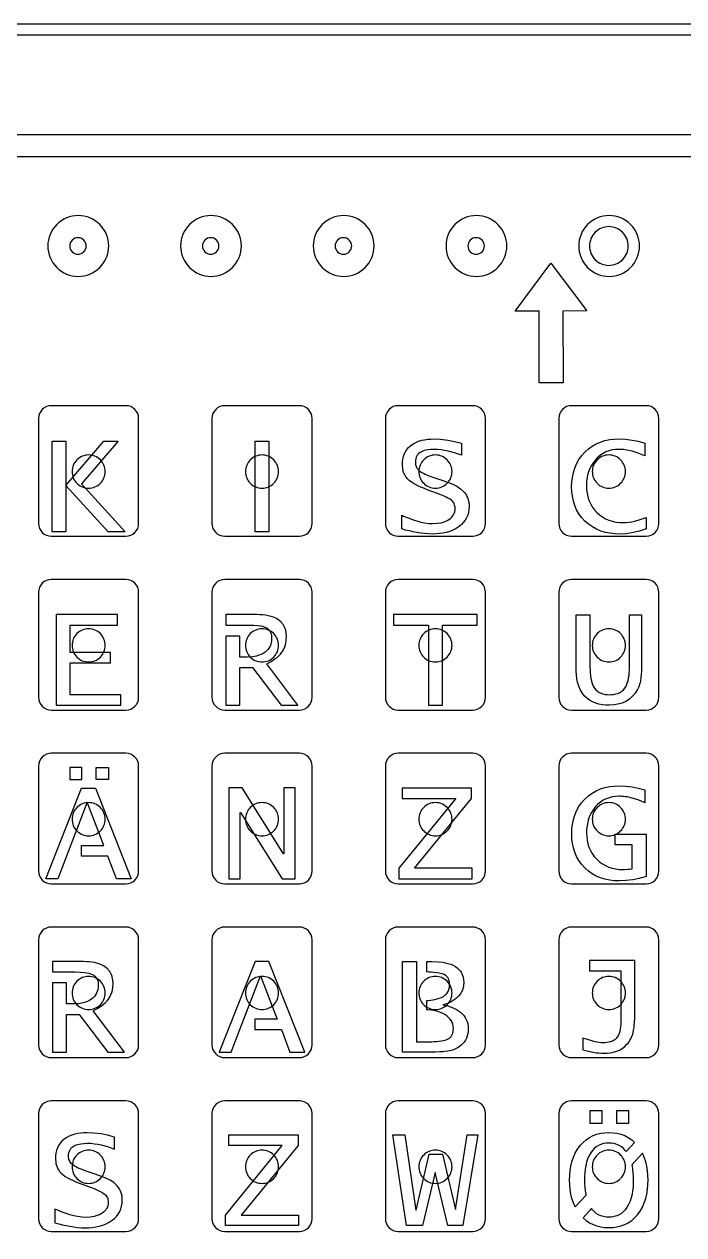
# Model space of a CAD drawing. Extents: x -337 to 6273, y 368 to 2065.
# Drawn here: x -204.3 to -85.1, y 699.2 to 918.1 of the extents above; entities that cross this region are included whole.
import ezdxf

# ---------------------------------------------------------------- set-up
doc = ezdxf.new("R2010")
doc.units = 0
doc.header["$LTSCALE"] = 100
doc.layers.add('EBENE_1', color=1, linetype='CONTINUOUS')

msp = doc.modelspace()

# ---------------------------------------------------------------- linework, layer by layer
at = {"layer": 'EBENE_1', "color": 7}
for points in [[(-323.616843, 468.053654), (126.383157, 468.053654), (126.383157, 918.053654), (-323.616843, 918.053654), (-323.616843, 468.053654)], [(-199.303543, 826.271836), (-199.303543, 842.671836), (-196.785383, 842.671836), (-196.785383, 834.631618), (-189.918562, 842.671836), (-187.377433, 842.671836), (-193.998789, 834.938399), (-186.111961, 826.271836), (-189.13643, 826.271836), (-196.785383, 834.631618), (-196.785383, 826.271836), (-199.303543, 826.271836)], [(-160.085035, 826.290018), (-162.603196, 826.290018), (-162.603196, 842.653654), (-160.085035, 842.653654), (-160.085035, 826.290018)], [(-198.542982, 794.908199), (-186.872522, 794.908199), (-186.872522, 796.800015), (-196.024821, 796.800015), (-196.024821, 802.552159), (-188.764338, 802.552159), (-188.764338, 804.443975), (-196.024821, 804.443975), (-196.024821, 809.416383), (-187.460519, 809.416383), (-187.460519, 811.308199), (-198.542982, 811.308199), (-198.542982, 794.908199)], [(-131.245951, 794.908199), (-128.72779, 794.908199), (-128.72779, 809.416383), (-122.413215, 809.416383), (-122.413215, 811.308199), (-137.547744, 811.308199), (-137.547744, 809.416383), (-131.245951, 809.416383), (-131.245951, 794.908199)], [(-92.685744, 811.28663), (-92.685744, 802.203034), (-92.687412, 801.912179), (-92.69224, 801.636783), (-92.701091, 801.34545), (-92.713262, 801.071324), (-92.755145, 800.466987), (-92.811245, 799.945408), (-92.907172, 799.334712), (-93.018011, 798.835155), (-93.209617, 798.228608), (-93.414349, 797.780275), (-93.843096, 797.097712), (-94.313799, 796.532471), (-94.891931, 796.016585), (-95.536114, 795.602205), (-96.212776, 795.300677), (-96.982192, 795.081393), (-97.699245, 794.970008), (-98.514583, 794.929768), (-99.176185, 794.950402), (-99.766216, 795.007914), (-100.416955, 795.123283), (-100.987923, 795.279771), (-101.594741, 795.518889), (-102.121839, 795.806246), (-102.629631, 796.18048), (-103.071558, 796.617064), (-103.46664, 797.141804), (-103.814601, 797.771509), (-104.056676, 798.370223), (-104.261287, 799.072618), (-104.389376, 799.706122), (-104.484255, 800.430212), (-104.531143, 801.080166), (-104.547942, 801.806775), (-104.547942, 811.28663), (-102.029781, 811.28663), (-102.029781, 801.768428), (-102.021152, 801.249804), (-101.99713, 800.78752), (-101.947714, 800.266107), (-101.881374, 799.814611), (-101.770353, 799.295428), (-101.641011, 798.865259), (-101.433376, 798.373201), (-101.205307, 797.991187), (-100.961699, 797.694329), (-100.684748, 797.443886), (-100.378466, 797.240136), (-100.026885, 797.072353), (-99.686349, 796.960058), (-99.296042, 796.877429), (-98.941195, 796.836379), (-98.540148, 796.821584), (-98.122435, 796.835985), (-97.753083, 796.875918), (-97.344516, 796.956838), (-96.989441, 797.06651), (-96.616832, 797.233578), (-96.295413, 797.435303), (-95.998376, 797.690363), (-95.740771, 797.991187), (-95.503065, 798.376188), (-95.286511, 798.876196), (-95.152513, 799.312752), (-95.037363, 799.84218), (-94.96894, 800.301337), (-94.917931, 800.833092), (-94.893226, 801.30358), (-94.884341, 801.832341), (-94.884341, 811.28663), (-92.685744, 811.28663)], [(-196.120794, 781.464198), (-193.909414, 781.464198), (-193.909414, 783.675577), (-196.120794, 783.675577), (-196.120794, 781.464198)], [(-191.319001, 781.464198), (-191.319001, 783.675577), (-189.107621, 783.675577), (-189.107621, 781.464198), (-191.319001, 781.464198)], [(-184.980706, 763.544563), (-187.646465, 763.544563), (-189.19475, 767.647759), (-193.988387, 767.647759), (-193.988387, 769.533273), (-189.948321, 769.533273), (-192.957012, 777.375272), (-196.689514, 767.647759), (-198.263763, 763.544563), (-200.434798, 763.544563), (-193.966832, 779.944563), (-191.448672, 779.944563), (-184.980706, 763.544563)], [(-167.339127, 763.518998), (-165.281138, 763.518998), (-165.281138, 775.545172), (-165.242791, 775.545172), (-157.675127, 763.518998), (-155.349104, 763.518998), (-155.349104, 779.970128), (-157.407093, 779.970128), (-157.407093, 768.054204), (-157.432658, 768.054204), (-164.949391, 779.970128), (-167.339127, 779.970128), (-167.339127, 763.518998)], [(-129.718437, 779.944563), (-135.975491, 779.944563), (-135.975491, 778.052747), (-126.31189, 778.052747), (-136.601836, 765.436379), (-136.601836, 763.544563), (-123.359123, 763.544563), (-123.359123, 765.436379), (-133.738546, 765.436379), (-123.461383, 778.052747), (-123.461383, 779.944563), (-129.718437, 779.944563)], [(-153.61707, 732.180927), (-160.085035, 748.580927), (-162.603196, 748.580927), (-169.071162, 732.180927), (-166.900127, 732.180927), (-165.325877, 736.284122), (-161.593375, 746.011636), (-158.584685, 738.169637), (-162.624751, 738.169637), (-162.624751, 736.284122), (-157.831114, 736.284122), (-156.282829, 732.180927), (-153.61707, 732.180927)], [(-102.03252, 719.365976), (-99.82114, 719.365976), (-99.82114, 721.577356), (-102.03252, 721.577356), (-102.03252, 719.365976)], [(-97.230727, 719.365976), (-95.019348, 719.365976), (-95.019348, 721.577356), (-97.230727, 721.577356), (-97.230727, 719.365976)], [(-161.082074, 717.21729), (-154.82502, 717.21729), (-154.82502, 715.325474), (-165.102183, 702.709106), (-154.72276, 702.709106), (-154.72276, 700.81729), (-167.965472, 700.81729), (-167.965472, 702.709106), (-157.675526, 715.325474), (-167.339127, 715.325474), (-167.339127, 717.21729), (-161.082074, 717.21729)], [(-135.21493, 700.81729), (-137.656395, 717.21729), (-135.508928, 717.21729), (-133.514852, 703.591102), (-133.470113, 703.591102), (-131.111734, 713.753222), (-128.683051, 713.753222), (-126.356629, 703.744492), (-126.324673, 703.744492), (-124.221945, 717.21729), (-122.304564, 717.21729), (-125.00168, 700.81729), (-127.737143, 700.81729), (-129.999653, 710.442544), (-130.025218, 710.442544), (-132.300511, 700.81729), (-135.21493, 700.81729)], [(-95.652069, 714.419986), (-95.968358, 714.758996), (-96.347085, 715.073822), (-96.751932, 715.325832), (-97.185256, 715.518626), (-97.660315, 715.657345), (-98.116665, 715.731541), (-98.623234, 715.757927), (-99.129512, 715.731563), (-99.585264, 715.65746), (-100.059983, 715.518755), (-100.492584, 715.326028), (-100.896666, 715.073974), (-101.27432, 714.759121), (-101.589424, 714.420074), (-101.889173, 714.01311), (-102.192553, 713.484805), (-102.462049, 712.863159), (-102.649189, 712.286251), (-102.807206, 711.622808), (-102.907986, 711.022646), (-102.982361, 710.347655), (-103.019872, 709.735738), (-103.033211, 709.059875), (-103.019904, 708.382191), (-102.982493, 707.76886), (-102.90825, 707.091952), (-102.807674, 706.490467), (-102.766501, 706.293899), (-104.70286, 704.189225), (-105.030403, 704.928761), (-105.302116, 705.748548), (-105.487111, 706.528067), (-105.622441, 707.38915), (-105.692703, 708.186374), (-105.717544, 709.059875), (-105.692639, 709.931722), (-105.62218, 710.727727), (-105.486621, 711.586848), (-105.301275, 712.36508), (-105.029444, 713.182756), (-104.701652, 713.921096), (-104.279938, 714.653094), (-103.792074, 715.316929), (-103.280121, 715.873156), (-102.741776, 716.341249), (-102.133029, 716.755466), (-101.481449, 717.0906), (-100.810293, 717.33957), (-100.079082, 717.519419), (-99.381787, 717.615722), (-98.616843, 717.649743), (-97.851602, 717.615695), (-97.154062, 717.519317), (-96.422869, 717.339409), (-95.751728, 717.090376), (-95.100271, 716.755236), (-94.491628, 716.341031), (-93.953431, 715.873026), (-95.486049, 714.20719), (-95.652069, 714.419986)], [(-96.346742, 703.033392), (-96.751464, 702.781384), (-97.18486, 702.588487), (-97.660002, 702.449693), (-98.116492, 702.375445), (-98.623234, 702.349041), (-99.129339, 702.375387), (-99.58495, 702.449438), (-100.059586, 702.588066), (-100.492115, 702.780691), (-100.896323, 703.032746), (-101.274085, 703.347623), (-101.589313, 703.686759), (-101.751829, 703.895803), (-103.280254, 702.233942), (-102.742058, 701.765937), (-102.133415, 701.351732), (-101.481958, 701.016592), (-100.810817, 700.767559), (-100.079624, 700.587651), (-99.382084, 700.491273), (-98.616843, 700.457225), (-97.851899, 700.491246), (-97.154604, 700.587549), (-96.423393, 700.767398), (-95.752237, 701.016368), (-95.100657, 701.351502), (-94.49191, 701.765719), (-93.953565, 702.233812), (-93.441612, 702.790039), (-92.95327, 703.454847), (-92.531016, 704.188848), (-92.203411, 704.928431), (-91.931645, 705.748278), (-91.746627, 706.527801), (-91.611276, 707.38889), (-91.540991, 708.186232), (-91.516141, 709.059875), (-91.541038, 709.93158), (-91.611475, 710.727467), (-91.747012, 711.586582), (-91.932335, 712.36481), (-92.204115, 713.182427), (-92.531845, 713.920721), (-94.468369, 711.815131), (-94.427951, 711.623852), (-94.326516, 711.02348), (-94.251661, 710.348275), (-94.213902, 709.736074), (-94.200475, 709.059875), (-94.213865, 708.381963), (-94.251512, 707.768434), (-94.326216, 707.091361), (-94.427424, 706.489702), (-94.586293, 705.824219), (-94.774403, 705.246049), (-95.045624, 704.622834), (-95.350904, 704.093858), (-95.651957, 703.687116), (-95.968124, 703.348195), (-96.346742, 703.033392)]]:
    msp.add_lwpolyline(points, close=True, dxfattribs=at)
at = {"layer": 'EBENE_1', "color": 5}
msp.add_lwpolyline([(106.383157, 488.053654), (124.383157, 488.053654), (124.383157, 898.053654), (106.383157, 898.053654), (106.383157, 916.053654), (-303.616843, 916.053654), (-303.616843, 898.053654), (-321.616843, 898.053654), (-321.616843, 488.053654), (-303.616843, 488.053654), (-303.616843, 470.053654), (106.383157, 470.053654), (106.383157, 488.053654)], close=True, dxfattribs=at)
msp.add_lwpolyline([(124.383157, 898.053654), (-321.616843, 898.053654)], dxfattribs=at)
at = {"layer": 'EBENE_1', "color": 2}
msp.add_lwpolyline([(102.383157, 894.053654), (-299.616843, 894.053654), (-299.616843, 492.053654), (102.383157, 492.053654), (102.383157, 894.053654)], close=True, dxfattribs=at)
at = {"layer": 'EBENE_1', "color": 1}
for points in [[(-274.616521, 894.053807), (-299.616521, 869.053807), (-299.616521, 517.053502), (-274.616521, 492.053502), (77.382836, 492.053502), (102.382836, 517.053502), (102.382836, 869.053807), (77.382836, 894.053807), (-274.616521, 894.053807)], [(-111.207392, 853.207997), (-111.238753, 866.180433), (-115.562898, 866.169979), (-109.097587, 874.833949), (-102.590463, 866.20134), (-106.914608, 866.190886), (-106.883247, 853.218451), (-111.207392, 853.207997)]]:
    msp.add_lwpolyline(points, close=True, dxfattribs=at)
for points in [[(-189.066843, 877.953807, 0.199589), (-190.677755, 881.842894, 0.199589), (-194.566843, 883.453807, 0.199589), (-198.45593, 881.842894, 0.199589), (-200.066843, 877.953807, 0.199589), (-198.45593, 874.064719, 0.199589), (-194.566843, 872.453807, 0.199589), (-190.677755, 874.064719, 0.199589), (-189.066843, 877.953807)], [(-165.066843, 877.953807, 0.199589), (-166.677755, 881.842894, 0.199589), (-170.566843, 883.453807, 0.199589), (-174.45593, 881.842894, 0.199589), (-176.066843, 877.953807, 0.199589), (-174.45593, 874.064719, 0.199589), (-170.566843, 872.453807, 0.199589), (-166.677755, 874.064719, 0.199589), (-165.066843, 877.953807)], [(-141.066843, 877.953807, 0.199589), (-142.677755, 881.842894, 0.199589), (-146.566843, 883.453807, 0.199589), (-150.45593, 881.842894, 0.199589), (-152.066843, 877.953807, 0.199589), (-150.45593, 874.064719, 0.199589), (-146.566843, 872.453807, 0.199589), (-142.677755, 874.064719, 0.199589), (-141.066843, 877.953807)], [(-117.066843, 877.953807, 0.199589), (-118.677755, 881.842894, 0.199589), (-122.566843, 883.453807, 0.199589), (-126.45593, 881.842894, 0.199589), (-128.066843, 877.953807, 0.199589), (-126.45593, 874.064719, 0.199589), (-122.566843, 872.453807, 0.199589), (-118.677755, 874.064719, 0.199589), (-117.066843, 877.953807)], [(-93.066843, 877.953807, 0.199589), (-94.677755, 881.842894, 0.199589), (-98.566843, 883.453807, 0.199589), (-102.45593, 881.842894, 0.199589), (-104.066843, 877.953807, 0.199589), (-102.45593, 874.064719, 0.199589), (-98.566843, 872.453807, 0.199589), (-94.677755, 874.064719, 0.199589), (-93.066843, 877.953807)], [(-189.696843, 837.162511, 0.199589), (-190.575522, 839.283831, 0.199589), (-192.696843, 840.162511, 0.199589), (-194.818163, 839.283831, 0.199589), (-195.696843, 837.162511, 0.199589), (-194.818163, 835.041191, 0.199589), (-192.696843, 834.162511, 0.199589), (-190.575522, 835.041191, 0.199589), (-189.696843, 837.162511)], [(-158.336843, 837.162511, 0.199589), (-159.215522, 839.283831, 0.199589), (-161.336843, 840.162511, 0.199589), (-163.458163, 839.283831, 0.199589), (-164.336843, 837.162511, 0.199589), (-163.458163, 835.041191, 0.199589), (-161.336843, 834.162511, 0.199589), (-159.215522, 835.041191, 0.199589), (-158.336843, 837.162511)], [(-126.976843, 837.162511, 0.199589), (-127.855522, 839.283831, 0.199589), (-129.976843, 840.162511, 0.199589), (-132.098163, 839.283831, 0.199589), (-132.976843, 837.162511, 0.199589), (-132.098163, 835.041191, 0.199589), (-129.976843, 834.162511, 0.199589), (-127.855522, 835.041191, 0.199589), (-126.976843, 837.162511)], [(-95.616843, 837.162511, 0.199589), (-96.495522, 839.283831, 0.199589), (-98.616843, 840.162511, 0.199589), (-100.738163, 839.283831, 0.199589), (-101.616843, 837.162511, 0.199589), (-100.738163, 835.041191, 0.199589), (-98.616843, 834.162511, 0.199589), (-96.495522, 835.041191, 0.199589), (-95.616843, 837.162511)], [(-189.696843, 805.736511, 0.199589), (-190.575522, 807.857831, 0.199589), (-192.696843, 808.736511, 0.199589), (-194.818163, 807.857831, 0.199589), (-195.696843, 805.736511, 0.199589), (-194.818163, 803.615191, 0.199589), (-192.696843, 802.736511, 0.199589), (-190.575522, 803.615191, 0.199589), (-189.696843, 805.736511)], [(-158.336843, 805.736511, 0.199589), (-159.215522, 807.857831, 0.199589), (-161.336843, 808.736511, 0.199589), (-163.458163, 807.857831, 0.199589), (-164.336843, 805.736511, 0.199589), (-163.458163, 803.615191, 0.199589), (-161.336843, 802.736511, 0.199589), (-159.215522, 803.615191, 0.199589), (-158.336843, 805.736511)], [(-126.976843, 805.736511, 0.199589), (-127.855522, 807.857831, 0.199589), (-129.976843, 808.736511, 0.199589), (-132.098163, 807.857831, 0.199589), (-132.976843, 805.736511, 0.199589), (-132.098163, 803.615191, 0.199589), (-129.976843, 802.736511, 0.199589), (-127.855522, 803.615191, 0.199589), (-126.976843, 805.736511)], [(-95.616843, 805.736511, 0.199589), (-96.495522, 807.857831, 0.199589), (-98.616843, 808.736511, 0.199589), (-100.738163, 807.857831, 0.199589), (-101.616843, 805.736511, 0.199589), (-100.738163, 803.615191, 0.199589), (-98.616843, 802.736511, 0.199589), (-96.495522, 803.615191, 0.199589), (-95.616843, 805.736511)], [(-189.696843, 774.310511, 0.199589), (-190.575522, 776.431831, 0.199589), (-192.696843, 777.310511, 0.199589), (-194.818163, 776.431831, 0.199589), (-195.696843, 774.310511, 0.199589), (-194.818163, 772.189191, 0.199589), (-192.696843, 771.310511, 0.199589), (-190.575522, 772.189191, 0.199589), (-189.696843, 774.310511)], [(-158.336843, 774.310511, 0.199589), (-159.215522, 776.431831, 0.199589), (-161.336843, 777.310511, 0.199589), (-163.458163, 776.431831, 0.199589), (-164.336843, 774.310511, 0.199589), (-163.458163, 772.189191, 0.199589), (-161.336843, 771.310511, 0.199589), (-159.215522, 772.189191, 0.199589), (-158.336843, 774.310511)], [(-126.976843, 774.310511, 0.199589), (-127.855522, 776.431831, 0.199589), (-129.976843, 777.310511, 0.199589), (-132.098163, 776.431831, 0.199589), (-132.976843, 774.310511, 0.199589), (-132.098163, 772.189191, 0.199589), (-129.976843, 771.310511, 0.199589), (-127.855522, 772.189191, 0.199589), (-126.976843, 774.310511)], [(-95.616843, 774.310511, 0.199589), (-96.495522, 776.431831, 0.199589), (-98.616843, 777.310511, 0.199589), (-100.738163, 776.431831, 0.199589), (-101.616843, 774.310511, 0.199589), (-100.738163, 772.189191, 0.199589), (-98.616843, 771.310511, 0.199589), (-96.495522, 772.189191, 0.199589), (-95.616843, 774.310511)], [(-189.696843, 742.884511, 0.199589), (-190.575522, 745.005831, 0.199589), (-192.696843, 745.884511, 0.199589), (-194.818163, 745.005831, 0.199589), (-195.696843, 742.884511, 0.199589), (-194.818163, 740.763191, 0.199589), (-192.696843, 739.884511, 0.199589), (-190.575522, 740.763191, 0.199589), (-189.696843, 742.884511)], [(-158.336843, 742.884511, 0.199589), (-159.215522, 745.005831, 0.199589), (-161.336843, 745.884511, 0.199589), (-163.458163, 745.005831, 0.199589), (-164.336843, 742.884511, 0.199589), (-163.458163, 740.763191, 0.199589), (-161.336843, 739.884511, 0.199589), (-159.215522, 740.763191, 0.199589), (-158.336843, 742.884511)], [(-126.976843, 742.884511, 0.199589), (-127.855522, 745.005831, 0.199589), (-129.976843, 745.884511, 0.199589), (-132.098163, 745.005831, 0.199589), (-132.976843, 742.884511, 0.199589), (-132.098163, 740.763191, 0.199589), (-129.976843, 739.884511, 0.199589), (-127.855522, 740.763191, 0.199589), (-126.976843, 742.884511)], [(-95.616843, 742.884511, 0.199589), (-96.495522, 745.005831, 0.199589), (-98.616843, 745.884511, 0.199589), (-100.738163, 745.005831, 0.199589), (-101.616843, 742.884511, 0.199589), (-100.738163, 740.763191, 0.199589), (-98.616843, 739.884511, 0.199589), (-96.495522, 740.763191, 0.199589), (-95.616843, 742.884511)], [(-189.696843, 711.458511, 0.199589), (-190.575522, 713.579831, 0.199589), (-192.696843, 714.458511, 0.199589), (-194.818163, 713.579831, 0.199589), (-195.696843, 711.458511, 0.199589), (-194.818163, 709.337191, 0.199589), (-192.696843, 708.458511, 0.199589), (-190.575522, 709.337191, 0.199589), (-189.696843, 711.458511)], [(-158.336843, 711.458511, 0.199589), (-159.215522, 713.579831, 0.199589), (-161.336843, 714.458511, 0.199589), (-163.458163, 713.579831, 0.199589), (-164.336843, 711.458511, 0.199589), (-163.458163, 709.337191, 0.199589), (-161.336843, 708.458511, 0.199589), (-159.215522, 709.337191, 0.199589), (-158.336843, 711.458511)], [(-126.976843, 711.458511, 0.199589), (-127.855522, 713.579831, 0.199589), (-129.976843, 714.458511, 0.199589), (-132.098163, 713.579831, 0.199589), (-132.976843, 711.458511, 0.199589), (-132.098163, 709.337191, 0.199589), (-129.976843, 708.458511, 0.199589), (-127.855522, 709.337191, 0.199589), (-126.976843, 711.458511)], [(-95.616843, 711.458511, 0.199589), (-96.495522, 713.579831, 0.199589), (-98.616843, 714.458511, 0.199589), (-100.738163, 713.579831, 0.199589), (-101.616843, 711.458511, 0.199589), (-100.738163, 709.337191, 0.199589), (-98.616843, 708.458511, 0.199589), (-96.495522, 709.337191, 0.199589), (-95.616843, 711.458511)]]:
    msp.add_lwpolyline(points, format="xyb", close=True, dxfattribs=at)
at = {"layer": 'EBENE_1', "color": 2}
for points in [[(-189.066843, 877.953654, 0.199589), (-190.677755, 881.842741, 0.199589), (-194.566843, 883.453654, 0.199589), (-198.45593, 881.842741, 0.199589), (-200.066843, 877.953654, 0.199589), (-198.45593, 874.064567, 0.199589), (-194.566843, 872.453654, 0.199589), (-190.677755, 874.064567, 0.199589), (-189.066843, 877.953654)], [(-165.066843, 877.953654, 0.199589), (-166.677755, 881.842741, 0.199589), (-170.566843, 883.453654, 0.199589), (-174.45593, 881.842741, 0.199589), (-176.066843, 877.953654, 0.199589), (-174.45593, 874.064567, 0.199589), (-170.566843, 872.453654, 0.199589), (-166.677755, 874.064567, 0.199589), (-165.066843, 877.953654)], [(-141.066843, 877.953654, 0.199589), (-142.677755, 881.842741, 0.199589), (-146.566843, 883.453654, 0.199589), (-150.45593, 881.842741, 0.199589), (-152.066843, 877.953654, 0.199589), (-150.45593, 874.064567, 0.199589), (-146.566843, 872.453654, 0.199589), (-142.677755, 874.064567, 0.199589), (-141.066843, 877.953654)], [(-117.066843, 877.953654, 0.199589), (-118.677755, 881.842741, 0.199589), (-122.566843, 883.453654, 0.199589), (-126.45593, 881.842741, 0.199589), (-128.066843, 877.953654, 0.199589), (-126.45593, 874.064567, 0.199589), (-122.566843, 872.453654, 0.199589), (-118.677755, 874.064567, 0.199589), (-117.066843, 877.953654)], [(-93.066843, 877.953654, 0.199589), (-94.677755, 881.842741, 0.199589), (-98.566843, 883.453654, 0.199589), (-102.45593, 881.842741, 0.199589), (-104.066843, 877.953654, 0.199589), (-102.45593, 874.064567, 0.199589), (-98.566843, 872.453654, 0.199589), (-94.677755, 874.064567, 0.199589), (-93.066843, 877.953654)], [(-185.946838, 849.079193), (-199.446851, 849.079193, 0.199586), (-201.073184, 848.405534, 0.199586), (-201.746843, 846.779202), (-201.746843, 827.779185, 0.199586), (-201.073184, 826.152852, 0.199586), (-199.446851, 825.479193), (-185.946834, 825.479193, 0.199586), (-184.320502, 826.152852, 0.199586), (-183.646843, 827.779185), (-183.646843, 846.779202, 0.199586), (-184.320502, 848.405534, 0.199586), (-185.946838, 849.079193)], [(-154.586838, 849.079193), (-168.086851, 849.079193, 0.199586), (-169.713184, 848.405534, 0.199586), (-170.386843, 846.779202), (-170.386843, 827.779185, 0.199586), (-169.713184, 826.152852, 0.199586), (-168.086851, 825.479193), (-154.586834, 825.479193, 0.199586), (-152.960502, 826.152852, 0.199586), (-152.286843, 827.779185), (-152.286843, 846.779202, 0.199586), (-152.960502, 848.405534, 0.199586), (-154.586838, 849.079193)], [(-123.226838, 849.079193), (-136.726851, 849.079193, 0.199586), (-138.353184, 848.405534, 0.199586), (-139.026843, 846.779202), (-139.026843, 827.779185, 0.199586), (-138.353184, 826.152852, 0.199586), (-136.726851, 825.479193), (-123.226834, 825.479193, 0.199586), (-121.600502, 826.152852, 0.199586), (-120.926843, 827.779185), (-120.926843, 846.779202, 0.199586), (-121.600502, 848.405534, 0.199586), (-123.226838, 849.079193)], [(-91.866838, 849.079193), (-105.366851, 849.079193, 0.199586), (-106.993184, 848.405534, 0.199586), (-107.666843, 846.779202), (-107.666843, 827.779185, 0.199586), (-106.993184, 826.152852, 0.199586), (-105.366851, 825.479193), (-91.866834, 825.479193, 0.199586), (-90.240502, 826.152852, 0.199586), (-89.566843, 827.779185), (-89.566843, 846.779202, 0.199586), (-90.240502, 848.405534, 0.199586), (-91.866838, 849.079193)], [(-185.946838, 817.653193), (-199.446851, 817.653193, 0.199586), (-201.073184, 816.979534, 0.199586), (-201.746843, 815.353202), (-201.746843, 796.353185, 0.199586), (-201.073184, 794.726852, 0.199586), (-199.446851, 794.053193), (-185.946834, 794.053193, 0.199586), (-184.320502, 794.726852, 0.199586), (-183.646843, 796.353185), (-183.646843, 815.353202, 0.199586), (-184.320502, 816.979534, 0.199586), (-185.946838, 817.653193)], [(-154.586838, 817.653193), (-168.086851, 817.653193, 0.199586), (-169.713184, 816.979534, 0.199586), (-170.386843, 815.353202), (-170.386843, 796.353185, 0.199586), (-169.713184, 794.726852, 0.199586), (-168.086851, 794.053193), (-154.586834, 794.053193, 0.199586), (-152.960502, 794.726852, 0.199586), (-152.286843, 796.353185), (-152.286843, 815.353202, 0.199586), (-152.960502, 816.979534, 0.199586), (-154.586838, 817.653193)], [(-123.226838, 817.653193), (-136.726851, 817.653193, 0.199586), (-138.353184, 816.979534, 0.199586), (-139.026843, 815.353202), (-139.026843, 796.353185, 0.199586), (-138.353184, 794.726852, 0.199586), (-136.726851, 794.053193), (-123.226834, 794.053193, 0.199586), (-121.600502, 794.726852, 0.199586), (-120.926843, 796.353185), (-120.926843, 815.353202, 0.199586), (-121.600502, 816.979534, 0.199586), (-123.226838, 817.653193)], [(-91.866838, 817.653193), (-105.366851, 817.653193, 0.199586), (-106.993184, 816.979534, 0.199586), (-107.666843, 815.353202), (-107.666843, 796.353185, 0.199586), (-106.993184, 794.726852, 0.199586), (-105.366851, 794.053193), (-91.866834, 794.053193, 0.199586), (-90.240502, 794.726852, 0.199586), (-89.566843, 796.353185), (-89.566843, 815.353202, 0.199586), (-90.240502, 816.979534, 0.199586), (-91.866838, 817.653193)], [(-185.946838, 786.227193), (-199.446851, 786.227193, 0.199586), (-201.073184, 785.553534, 0.199586), (-201.746843, 783.927202), (-201.746843, 764.927185, 0.199586), (-201.073184, 763.300852, 0.199586), (-199.446851, 762.627193), (-185.946834, 762.627193, 0.199586), (-184.320502, 763.300852, 0.199586), (-183.646843, 764.927185), (-183.646843, 783.927202, 0.199586), (-184.320502, 785.553534, 0.199586), (-185.946838, 786.227193)], [(-154.586838, 786.227193), (-168.086851, 786.227193, 0.199586), (-169.713184, 785.553534, 0.199586), (-170.386843, 783.927202), (-170.386843, 764.927185, 0.199586), (-169.713184, 763.300852, 0.199586), (-168.086851, 762.627193), (-154.586834, 762.627193, 0.199586), (-152.960502, 763.300852, 0.199586), (-152.286843, 764.927185), (-152.286843, 783.927202, 0.199586), (-152.960502, 785.553534, 0.199586), (-154.586838, 786.227193)], [(-123.226838, 786.227193), (-136.726851, 786.227193, 0.199586), (-138.353184, 785.553534, 0.199586), (-139.026843, 783.927202), (-139.026843, 764.927185, 0.199586), (-138.353184, 763.300852, 0.199586), (-136.726851, 762.627193), (-123.226834, 762.627193, 0.199586), (-121.600502, 763.300852, 0.199586), (-120.926843, 764.927185), (-120.926843, 783.927202, 0.199586), (-121.600502, 785.553534, 0.199586), (-123.226838, 786.227193)], [(-91.866838, 786.227193), (-105.366851, 786.227193, 0.199586), (-106.993184, 785.553534, 0.199586), (-107.666843, 783.927202), (-107.666843, 764.927185, 0.199586), (-106.993184, 763.300852, 0.199586), (-105.366851, 762.627193), (-91.866834, 762.627193, 0.199586), (-90.240502, 763.300852, 0.199586), (-89.566843, 764.927185), (-89.566843, 783.927202, 0.199586), (-90.240502, 785.553534, 0.199586), (-91.866838, 786.227193)], [(-185.946838, 754.801193), (-199.446851, 754.801193, 0.199586), (-201.073184, 754.127534, 0.199586), (-201.746843, 752.501202), (-201.746843, 733.501185, 0.199586), (-201.073184, 731.874852, 0.199586), (-199.446851, 731.201193), (-185.946834, 731.201193, 0.199586), (-184.320502, 731.874852, 0.199586), (-183.646843, 733.501185), (-183.646843, 752.501202, 0.199586), (-184.320502, 754.127534, 0.199586), (-185.946838, 754.801193)], [(-154.586838, 754.801193), (-168.086851, 754.801193, 0.199586), (-169.713184, 754.127534, 0.199586), (-170.386843, 752.501202), (-170.386843, 733.501185, 0.199586), (-169.713184, 731.874852, 0.199586), (-168.086851, 731.201193), (-154.586834, 731.201193, 0.199586), (-152.960502, 731.874852, 0.199586), (-152.286843, 733.501185), (-152.286843, 752.501202, 0.199586), (-152.960502, 754.127534, 0.199586), (-154.586838, 754.801193)], [(-123.226838, 754.801193), (-136.726851, 754.801193, 0.199586), (-138.353184, 754.127534, 0.199586), (-139.026843, 752.501202), (-139.026843, 733.501185, 0.199586), (-138.353184, 731.874852, 0.199586), (-136.726851, 731.201193), (-123.226834, 731.201193, 0.199586), (-121.600502, 731.874852, 0.199586), (-120.926843, 733.501185), (-120.926843, 752.501202, 0.199586), (-121.600502, 754.127534, 0.199586), (-123.226838, 754.801193)], [(-91.866838, 754.801193), (-105.366851, 754.801193, 0.199586), (-106.993184, 754.127534, 0.199586), (-107.666843, 752.501202), (-107.666843, 733.501185, 0.199586), (-106.993184, 731.874852, 0.199586), (-105.366851, 731.201193), (-91.866834, 731.201193, 0.199586), (-90.240502, 731.874852, 0.199586), (-89.566843, 733.501185), (-89.566843, 752.501202, 0.199586), (-90.240502, 754.127534, 0.199586), (-91.866838, 754.801193)], [(-185.946838, 723.375193), (-199.446851, 723.375193, 0.199586), (-201.073184, 722.701534, 0.199586), (-201.746843, 721.075202), (-201.746843, 702.075185, 0.199586), (-201.073184, 700.448852, 0.199586), (-199.446851, 699.775193), (-185.946834, 699.775193, 0.199586), (-184.320502, 700.448852, 0.199586), (-183.646843, 702.075185), (-183.646843, 721.075202, 0.199586), (-184.320502, 722.701534, 0.199586), (-185.946838, 723.375193)], [(-154.586838, 723.375193), (-168.086851, 723.375193, 0.199586), (-169.713184, 722.701534, 0.199586), (-170.386843, 721.075202), (-170.386843, 702.075185, 0.199586), (-169.713184, 700.448852, 0.199586), (-168.086851, 699.775193), (-154.586834, 699.775193, 0.199586), (-152.960502, 700.448852, 0.199586), (-152.286843, 702.075185), (-152.286843, 721.075202, 0.199586), (-152.960502, 722.701534, 0.199586), (-154.586838, 723.375193)], [(-123.226838, 723.375193), (-136.726851, 723.375193, 0.199586), (-138.353184, 722.701534, 0.199586), (-139.026843, 721.075202), (-139.026843, 702.075185, 0.199586), (-138.353184, 700.448852, 0.199586), (-136.726851, 699.775193), (-123.226834, 699.775193, 0.199586), (-121.600502, 700.448852, 0.199586), (-120.926843, 702.075185), (-120.926843, 721.075202, 0.199586), (-121.600502, 722.701534, 0.199586), (-123.226838, 723.375193)], [(-91.866838, 723.375193), (-105.366851, 723.375193, 0.199586), (-106.993184, 722.701534, 0.199586), (-107.666843, 721.075202), (-107.666843, 702.075185, 0.199586), (-106.993184, 700.448852, 0.199586), (-105.366851, 699.775193), (-91.866834, 699.775193, 0.199586), (-90.240502, 700.448852, 0.199586), (-89.566843, 702.075185), (-89.566843, 721.075202, 0.199586), (-90.240502, 722.701534, 0.199586), (-91.866838, 723.375193)]]:
    msp.add_lwpolyline(points, format="xyb", close=True, dxfattribs=at)
at = {"layer": 'EBENE_1', "color": 7}
for points in [[(-95.117256, 877.953319, 0.199589), (-96.142382, 880.428193, 0.199589), (-98.617256, 881.453319, 0.199589), (-101.092129, 880.428193, 0.199589), (-102.117256, 877.953319, 0.199589), (-101.092129, 875.478445, 0.199589), (-98.617256, 874.453319, 0.199589), (-96.142382, 875.478445, 0.199589), (-95.117256, 877.953319)], [(-193.117256, 877.953319, 0.199589), (-193.556595, 879.013979, 0.199589), (-194.617256, 879.453319, 0.199589), (-195.677916, 879.013979, 0.199589), (-196.117256, 877.953319, 0.199589), (-195.677916, 876.892659, 0.199589), (-194.617256, 876.453319, 0.199589), (-193.556595, 876.892659, 0.199589), (-193.117256, 877.953319)], [(-169.117256, 877.953319, 0.199589), (-169.556595, 879.013979, 0.199589), (-170.617256, 879.453319, 0.199589), (-171.677916, 879.013979, 0.199589), (-172.117256, 877.953319, 0.199589), (-171.677916, 876.892659, 0.199589), (-170.617256, 876.453319, 0.199589), (-169.556595, 876.892659, 0.199589), (-169.117256, 877.953319)], [(-145.117256, 877.953319, 0.199589), (-145.556595, 879.013979, 0.199589), (-146.617256, 879.453319, 0.199589), (-147.677916, 879.013979, 0.199589), (-148.117256, 877.953319, 0.199589), (-147.677916, 876.892659, 0.199589), (-146.617256, 876.453319, 0.199589), (-145.556595, 876.892659, 0.199589), (-145.117256, 877.953319)], [(-121.117256, 877.953319, 0.199589), (-121.556595, 879.013979, 0.199589), (-122.617256, 879.453319, 0.199589), (-123.677916, 879.013979, 0.199589), (-124.117256, 877.953319, 0.199589), (-123.677916, 876.892659, 0.199589), (-122.617256, 876.453319, 0.199589), (-121.556595, 876.892659, 0.199589), (-121.117256, 877.953319)], [(-125.25733, 842.28836), (-125.25733, 840.102545), (-126.54696, 840.554091), (-127.680399, 840.863409), (-128.327351, 840.997694), (-128.927669, 841.091338), (-129.585111, 841.155926), (-130.191391, 841.176279), (-130.832408, 841.153844), (-131.355862, 841.094671), (-131.994714, 840.950409, 0.042851), (-132.471188, 840.763042), (-132.737725, 840.609929), (-132.957566, 840.442619), (-133.164537, 840.23058, 0.040795), (-133.329557, 839.995878), (-133.452839, 839.742463), (-133.542135, 839.454695), (-133.587804, 839.184135), (-133.60433, 838.875421, 0.045664), (-133.563424, 838.428462, 0.052241), (-133.452326, 838.051932, 0.057912), (-133.252991, 837.693045, 0.055266), (-132.965203, 837.373473), (-132.744209, 837.198612), (-132.423577, 836.99371), (-132.161594, 836.850722), (-131.834051, 836.691704), (-131.302957, 836.46494), (-130.600433, 836.20387), (-128.989832, 835.641438), (-127.455928, 835.117354), (-126.710066, 834.818688), (-126.097278, 834.504147), (-125.435199, 834.058079), (-124.924144, 833.591268, -0.048368), (-124.461548, 832.989085, -0.050395), (-124.139443, 832.33515, -0.046953), (-123.955764, 831.653307, -0.042351), (-123.889599, 830.873554), (-123.917589, 830.324151), (-123.996956, 829.822659), (-124.142349, 829.305658), (-124.344926, 828.826848), (-124.607105, 828.37776), (-124.93405, 827.951767), (-125.288057, 827.588053), (-125.711111, 827.236918), (-126.235006, 826.888601), (-126.818695, 826.585453), (-127.393771, 826.355865), (-128.033967, 826.164662), (-128.635901, 826.035953), (-129.301233, 825.941671), (-129.915425, 825.892835), (-130.58765, 825.875577), (-131.224905, 825.894402), (-131.976405, 825.957697), (-132.622566, 826.040566), (-133.355814, 826.160693), (-133.688362, 826.223068), (-134.039107, 826.293639), (-134.371053, 826.364628), (-134.719431, 826.443223), (-135.366744, 826.599462), (-136.07136, 826.783137), (-136.07136, 829.275733), (-135.731854, 829.125429), (-135.405868, 828.986186), (-135.061952, 828.844971), (-134.732867, 828.715626), (-134.012881, 828.454017), (-133.36198, 828.245613), (-132.613274, 828.043923), (-131.951419, 827.905144), (-131.176429, 827.79914), (-130.510955, 827.767393), (-129.664231, 827.809179), (-128.965328, 827.920319), (-128.572372, 828.022939), (-128.221621, 828.145581), (-127.856257, 828.312364), (-127.532623, 828.502389), (-127.281457, 828.686324), (-127.072362, 828.874716), (-126.870814, 829.103921), (-126.710715, 829.342321), (-126.581655, 829.606836), (-126.489736, 829.890142), (-126.438573, 830.170221), (-126.420542, 830.477292, 0.046553), (-126.462631, 830.928377, 0.053921), (-126.575989, 831.303023, 0.060677), (-126.781562, 831.659779, 0.057849), (-127.078843, 831.972849), (-127.319541, 832.150329), (-127.711545, 832.38289), (-128.008448, 832.535513), (-128.390728, 832.714135), (-128.989121, 832.967637), (-129.795133, 833.276668), (-131.482428, 833.89023), (-131.977248, 834.07998), (-132.416492, 834.260584), (-132.905998, 834.478483), (-133.326396, 834.68329), (-133.80624, 834.943525), (-134.195676, 835.183438), (-134.649571, 835.512756), (-134.978453, 835.807611, -0.055874), (-135.420984, 836.365601, -0.055167), (-135.733827, 837.015466, -0.045584), (-135.896037, 837.657885), (-135.956317, 838.428032), (-135.935432, 838.935382), (-135.876695, 839.393493), (-135.764244, 839.88187), (-135.609567, 840.322925), (-135.393874, 840.760899), (-135.128935, 841.161398), (-134.820343, 841.520149), (-134.454369, 841.853753), (-134.011083, 842.169092), (-133.505721, 842.444181), (-133.011519, 842.647492), (-132.451278, 842.817556), (-131.931231, 842.929275), (-131.348977, 843.011439), (-130.817045, 843.053239), (-130.229739, 843.068095), (-129.056868, 843.016575), (-127.719778, 842.847164), (-126.556291, 842.618926), (-125.25733, 842.28836)], [(-91.886835, 826.783137), (-93.105804, 826.393934), (-94.233784, 826.123956), (-95.490342, 825.935151), (-96.654723, 825.875577), (-97.553211, 825.908015), (-98.375893, 826.000018), (-99.249555, 826.173589), (-100.049325, 826.412495), (-100.857487, 826.746989), (-101.603371, 827.155457), (-102.302427, 827.64571), (-102.956516, 828.221173), (-103.538584, 828.857389), (-104.033064, 829.53323), (-104.451294, 830.263399), (-104.79278, 831.050768), (-105.039306, 831.837216), (-105.218108, 832.694278), (-105.313304, 833.504412), (-105.346851, 834.388749), (-105.313524, 835.284767), (-105.218869, 836.10683), (-105.041352, 836.976223), (-104.796627, 837.774999), (-104.457274, 838.576663), (-104.042025, 839.320536), (-103.54894, 840.013028), (-102.969298, 840.664977), (-102.326517, 841.248996), (-101.645341, 841.745117), (-100.909134, 842.165766), (-100.11711, 842.509067), (-99.324659, 842.75773), (-98.462741, 842.937973), (-97.646621, 843.034211), (-96.756983, 843.068095), (-95.62682, 843.01966), (-94.405112, 842.866139), (-93.29809, 842.644828), (-92.104138, 842.326707), (-92.104138, 840.013067), (-93.311983, 840.508724), (-94.409979, 840.849576, 0.030009), (-95.678397, 841.098766, 0.033509), (-96.833679, 841.176279), (-97.445956, 841.147973), (-98.010999, 841.06719), (-98.594063, 840.920244), (-99.138545, 840.71574), (-99.659714, 840.448087), (-100.156056, 840.116215), (-100.594881, 839.747669), (-101.019961, 839.310028), (-101.422328, 838.803085), (-101.766338, 838.26468), (-102.051372, 837.698505), (-102.285014, 837.089748), (-102.452761, 836.488807), (-102.574458, 835.837876), (-102.639644, 835.222179), (-102.662517, 834.554922), (-102.635978, 833.87306), (-102.560421, 833.245336), (-102.420106, 832.585991), (-102.226174, 831.976534), (-101.961331, 831.371385), (-101.636252, 830.805073), (-101.256444, 830.283086), (-100.809049, 829.787035), (-100.312895, 829.339556), (-99.790796, 828.959692), (-99.224411, 828.634608), (-98.61918, 828.369771), (-98.009729, 828.175881), (-97.35039, 828.035604), (-96.72283, 827.96009), (-96.041161, 827.933566), (-95.535617, 827.951567), (-94.975943, 828.009523), (-94.474122, 828.09114), (-93.925282, 828.208622), (-92.980911, 828.470516), (-91.886835, 828.853909), (-91.886835, 826.783137)], [(-163.059972, 801.734076), (-157.883043, 794.908199), (-154.834806, 794.908199), (-160.496873, 802.373203), (-159.653593, 802.841771), (-158.993406, 803.281912), (-158.626839, 803.568034), (-158.31753, 803.843316), (-157.994731, 804.178829), (-157.737042, 804.501496, 0.04638), (-157.365202, 805.132729, 0.043727), (-157.097169, 805.861904), (-156.961333, 806.552831), (-156.91157, 807.358394), (-156.948443, 807.954848), (-157.049945, 808.473276, 0.041965), (-157.245663, 809.014347, 0.043941), (-157.518168, 809.49163, 0.042775), (-157.864653, 809.909642), (-158.305065, 810.290886), (-158.74849, 810.57483), (-159.289123, 810.835245), (-159.677589, 810.971122), (-160.25567, 811.103619), (-160.697697, 811.17229), (-161.252662, 811.232405), (-161.71518, 811.26631), (-162.256886, 811.291731), (-162.730277, 811.303834), (-163.264493, 811.308199), (-167.853425, 811.308199), (-167.853425, 809.416383), (-165.335264, 809.416383), (-163.788577, 809.416383), (-162.827016, 809.392314), (-162.104846, 809.332038), (-161.642068, 809.264844), (-161.275518, 809.188068), (-160.806808, 809.042363, -0.042304), (-160.490681, 808.891101, -0.042429), (-160.258194, 808.726647, -0.043664), (-160.062963, 808.530503, -0.041184), (-159.907859, 808.310215), (-159.779317, 808.04767), (-159.696991, 807.798361), (-159.635922, 807.505258), (-159.60658, 807.243844), (-159.595904, 806.94396), (-159.613836, 806.579341), (-159.664594, 806.247304), (-159.758449, 805.90259), (-159.888918, 805.584928), (-160.060058, 805.28401), (-160.272989, 805.000407), (-160.506203, 804.756604), (-160.78468, 804.522667), (-161.129046, 804.292198), (-161.515304, 804.091339), (-161.894398, 803.940476), (-162.318575, 803.814646), (-163.0798, 803.67753), (-164.00588, 803.625892), (-165.335264, 803.625892), (-165.335264, 807.429585), (-167.858738, 807.429585), (-167.858738, 794.908199), (-165.335264, 794.908199), (-165.335264, 801.734076), (-163.059972, 801.734076)], [(-92.097747, 779.599434), (-92.097747, 777.285795), (-93.305592, 777.781451), (-94.403587, 778.122304, 0.030009), (-95.672006, 778.371493, 0.033509), (-96.827287, 778.449006), (-97.439565, 778.4207), (-98.004608, 778.339918), (-98.587671, 778.192971), (-99.132154, 777.988467), (-99.653323, 777.720815), (-100.149664, 777.388942), (-100.58849, 777.020396), (-101.013569, 776.582755), (-101.415936, 776.075812), (-101.759946, 775.537408), (-102.044981, 774.971232), (-102.278623, 774.362475), (-102.446369, 773.761534), (-102.568066, 773.110603), (-102.633253, 772.494906), (-102.656126, 771.82765), (-102.629466, 771.147075), (-102.553508, 770.51983), (-102.412811, 769.862057), (-102.218237, 769.253038), (-101.953383, 768.649494), (-101.628117, 768.08352), (-101.24915, 767.562415), (-100.802657, 767.066153), (-100.309889, 766.619366), (-99.793734, 766.240425), (-99.231273, 765.913609), (-98.632834, 765.647758), (-98.027015, 765.45161), (-97.373721, 765.309889), (-96.749674, 765.233195), (-96.073117, 765.206293), (-95.712509, 765.216485), (-95.241061, 765.253361), (-94.862494, 765.296526), (-94.411387, 765.359684), (-94.411387, 769.692965), (-97.491979, 769.692965), (-97.491979, 771.584781), (-91.893226, 771.584781), (-91.893226, 763.966387), (-93.13671, 763.614503), (-94.298291, 763.369445), (-95.571728, 763.201648), (-96.763375, 763.148304), (-97.647914, 763.181686), (-98.460398, 763.276576), (-99.317727, 763.453951), (-100.107027, 763.698686), (-100.896419, 764.03634), (-101.631007, 764.449928), (-102.312692, 764.938434), (-102.956516, 765.513074), (-103.534592, 766.1503), (-104.025529, 766.824012), (-104.443129, 767.553194), (-104.783731, 768.335931), (-105.031316, 769.120806), (-105.210666, 769.973026), (-105.30668, 770.78133), (-105.340459, 771.661477), (-105.307133, 772.557495), (-105.212478, 773.379558), (-105.03496, 774.24895), (-104.790236, 775.047726), (-104.450882, 775.849391), (-104.035634, 776.593263), (-103.542548, 777.285755), (-102.962907, 777.937704), (-102.320125, 778.521723), (-101.638949, 779.017844), (-100.902742, 779.438494), (-100.110719, 779.781794), (-99.318268, 780.030458), (-98.45635, 780.2107), (-97.64023, 780.306939), (-96.750592, 780.340822), (-95.620429, 780.292387), (-94.39872, 780.138866), (-93.291698, 779.917555), (-92.097747, 779.599434)], [(-103.308035, 732.596359), (-102.280515, 732.345946), (-101.427222, 732.175322), (-100.919832, 732.094188), (-100.472473, 732.038208), (-99.952699, 731.995505), (-99.511621, 731.982797), (-98.906787, 732.004147), (-98.36151, 732.064092), (-97.771834, 732.180797), (-97.24385, 732.340391), (-96.701363, 732.572013), (-96.214215, 732.85353), (-95.758563, 733.199571), (-95.344512, 733.60618, 0.126821), (-94.219649, 735.740864), (-94.137916, 736.134479), (-94.060719, 736.656067), (-94.015888, 737.078135), (-93.977179, 737.58479), (-93.940073, 738.404731), (-93.92565, 739.447801), (-93.92565, 748.779056), (-102.119259, 748.779056), (-102.119259, 746.88724), (-96.443811, 746.88724), (-96.443811, 738.105634), (-96.450924, 737.650214), (-96.470625, 737.247474), (-96.511919, 736.788169), (-96.567093, 736.395968), (-96.662688, 735.935801), (-96.773044, 735.564989), (-96.961785, 735.127306, -0.045023), (-97.166025, 734.807739, -0.044085), (-97.397448, 734.557713, -0.042268), (-97.679973, 734.342305), (-97.967619, 734.186586), (-98.313106, 734.055429), (-98.62731, 733.974412), (-98.994316, 733.914155), (-99.320197, 733.885122), (-99.690576, 733.874613), (-100.007887, 733.887093), (-100.397524, 733.930308), (-100.721099, 733.984009), (-101.096605, 734.062308), (-101.709155, 734.218914), (-102.464388, 734.449828), (-103.308035, 734.731044), (-103.308035, 732.596359)], [(-194.420952, 739.006804), (-189.244023, 732.180927), (-186.195786, 732.180927), (-191.857853, 739.645931), (-191.014573, 740.114499), (-190.354386, 740.55464), (-189.987819, 740.840761), (-189.67851, 741.116043), (-189.355711, 741.451556), (-189.098022, 741.774224, 0.04638), (-188.726182, 742.405456, 0.043727), (-188.458149, 743.134632), (-188.322313, 743.825558), (-188.27255, 744.631122), (-188.309423, 745.227575), (-188.410925, 745.746003, 0.041965), (-188.606642, 746.287074, 0.043941), (-188.879148, 746.764358, 0.042775), (-189.225633, 747.182369), (-189.666045, 747.563613), (-190.10947, 747.847558), (-190.650102, 748.107973), (-191.038569, 748.24385), (-191.61665, 748.376347), (-192.058677, 748.445017), (-192.613641, 748.505132), (-193.07616, 748.539037), (-193.617866, 748.564459), (-194.091257, 748.576561), (-194.625473, 748.580927), (-199.214405, 748.580927), (-199.214405, 746.689111), (-196.696244, 746.689111), (-195.149557, 746.689111), (-194.187996, 746.665041), (-193.465826, 746.604765), (-193.003047, 746.537571), (-192.636497, 746.460795), (-192.167788, 746.31509, -0.042304), (-191.851661, 746.163828, -0.042429), (-191.619174, 745.999374, -0.043664), (-191.423943, 745.80323, -0.041184), (-191.268838, 745.582942), (-191.140297, 745.320398), (-191.057971, 745.071088), (-190.996902, 744.777985), (-190.96756, 744.516571), (-190.956883, 744.216688), (-190.974816, 743.852068), (-191.025574, 743.520031), (-191.119429, 743.175317), (-191.249898, 742.857656), (-191.421038, 742.556737), (-191.633969, 742.273135), (-191.867183, 742.029332), (-192.14566, 741.795395), (-192.490026, 741.564925), (-192.876284, 741.364067), (-193.255378, 741.213204), (-193.679555, 741.087373), (-194.44078, 740.950257), (-195.36686, 740.89862), (-196.696244, 740.89862), (-196.696244, 744.702313), (-199.219718, 744.702313), (-199.219718, 732.180927), (-196.696244, 732.180927), (-196.696244, 739.006804), (-194.420952, 739.006804)], [(-127.449466, 743.893935), (-127.41758, 744.324341), (-127.429871, 744.624298), (-127.463528, 744.884054), (-127.533607, 745.173901), (-127.628413, 745.419638, 0.041883), (-127.771464, 745.668623, 0.043934), (-127.946381, 745.879263, 0.042899), (-128.152763, 746.054593), (-128.401836, 746.203374, 0.040387), (-128.758043, 746.344702), (-129.322179, 746.485024), (-129.741938, 746.553854), (-130.279176, 746.614475), (-130.721125, 746.647885), (-131.243355, 746.673008), (-131.547337, 746.683681), (-131.547337, 748.57843), (-130.613215, 748.580927), (-129.540295, 748.544325), (-128.662994, 748.447713), (-128.152988, 748.355072), (-127.706008, 748.245529), (-127.211739, 748.085215), (-126.790848, 747.906465), (-126.340139, 747.655297), (-125.96882, 747.381406), (-125.615286, 747.030527, -0.04114), (-125.334179, 746.643311, -0.040138), (-125.121882, 746.220651), (-124.968383, 745.741235), (-124.889593, 745.288655), (-124.861072, 744.77173, -0.045085), (-124.92567, 744.056769, -0.048713), (-125.107788, 743.417581, -0.049106), (-125.411665, 742.823848, -0.045776), (-125.851719, 742.25996, -0.044137), (-126.418735, 741.754137, -0.040199), (-127.125419, 741.311229), (-127.802326, 741.011294), (-128.619139, 740.758012), (-127.708191, 740.533996), (-126.962232, 740.280557), (-126.546693, 740.102281), (-126.180405, 739.916227), (-125.795039, 739.682684), (-125.462761, 739.440085), (-125.13034, 739.143629), (-124.851152, 738.833788), (-124.60035, 738.479309), (-124.398064, 738.102132), (-124.245696, 737.709093), (-124.135884, 737.282445), (-124.076671, 736.873207), (-124.055772, 736.42473), (-124.074756, 735.974827), (-124.128276, 735.567135), (-124.229813, 735.135065), (-124.369787, 734.742522), (-124.562556, 734.355684), (-124.799835, 733.999133), (-125.073373, 733.680906), (-125.397938, 733.382486, -0.124507), (-127.379232, 732.417404), (-127.75014, 732.350676), (-128.266603, 732.286489), (-128.669496, 732.251321), (-129.161531, 732.22076), (-129.946104, 732.192146), (-130.958344, 732.180927), (-135.905187, 732.180927), (-135.905187, 748.580927), (-133.387027, 748.580927), (-133.387027, 741.486617), (-133.387027, 734.072743), (-131.111734, 734.072743), (-130.646871, 734.077464), (-130.235845, 734.090534), (-129.76475, 734.118088), (-129.363757, 734.154813), (-128.88286, 734.220106), (-128.501343, 734.294705), (-128.010448, 734.436912), (-127.679622, 734.584044), (-127.441237, 734.739307, 0.041793), (-127.242729, 734.920468, 0.042011), (-127.076816, 735.132685), (-126.940797, 735.38174), (-126.850671, 735.625645), (-126.784109, 735.911185), (-126.751847, 736.168078), (-126.740105, 736.463078), (-126.766208, 736.863867), (-126.840339, 737.22933), (-126.971069, 737.592469), (-127.155822, 737.934025), (-127.377216, 738.232075), (-127.657745, 738.521524), (-127.94022, 738.753306), (-128.280401, 738.981238), (-128.736205, 739.225512), (-129.260378, 739.441699), (-129.751454, 739.595604), (-130.307226, 739.72502), (-131.316843, 739.853654), (-131.547202, 739.85435), (-131.547202, 741.55435), (-131.316843, 741.553654), (-130.87387, 741.574276), (-130.445437, 741.63482), (-130.067368, 741.706404), (-129.644407, 741.811584), (-129.282495, 741.928361), (-128.8781, 742.098124), (-128.546659, 742.280431), (-128.199104, 742.536057, 0.041938), (-127.929255, 742.809852, 0.047591), (-127.699636, 743.146059, 0.047506), (-127.537378, 743.52025, 0.041602), (-127.449466, 743.893935)], [(-187.984603, 716.833814), (-189.283564, 717.16438), (-190.44705, 717.392619), (-191.784141, 717.56203), (-192.957012, 717.613549), (-193.544317, 717.598694), (-194.076249, 717.556893), (-194.658504, 717.47473), (-195.178551, 717.363011), (-195.738792, 717.192946), (-196.232994, 716.989636), (-196.738356, 716.714547), (-197.181641, 716.399208), (-197.547616, 716.065603), (-197.856208, 715.706852), (-198.121147, 715.306354), (-198.336839, 714.868379), (-198.491516, 714.427324), (-198.603968, 713.938947), (-198.662705, 713.480836), (-198.68359, 712.973487), (-198.623309, 712.203339, 0.045584), (-198.4611, 711.560921, 0.055167), (-198.148257, 710.911055, 0.055874), (-197.705726, 710.353066), (-197.376843, 710.05821), (-196.922949, 709.728893), (-196.533513, 709.48898), (-196.053668, 709.228744), (-195.633271, 709.023938), (-195.143765, 708.806039), (-194.704521, 708.625434), (-194.209701, 708.435685), (-192.522405, 707.822123), (-191.716393, 707.513092), (-191.118001, 707.25959), (-190.735721, 707.080967), (-190.438818, 706.928345), (-190.046814, 706.695783), (-189.806115, 706.518304, -0.057849), (-189.508835, 706.205234, -0.060677), (-189.303262, 705.848478, -0.053921), (-189.189904, 705.473831, -0.046553), (-189.147814, 705.022746), (-189.165846, 704.715675), (-189.217009, 704.435597), (-189.308928, 704.152291), (-189.437987, 703.887776), (-189.598086, 703.649375), (-189.799635, 703.42017), (-190.00873, 703.231779), (-190.259895, 703.047844), (-190.58353, 702.857818), (-190.948894, 702.691035), (-191.299645, 702.568393), (-191.692601, 702.465773), (-192.391504, 702.354633), (-193.238228, 702.312848), (-193.903702, 702.344595), (-194.678691, 702.450598), (-195.340547, 702.589378), (-196.089253, 702.791068), (-196.740154, 702.999472), (-197.46014, 703.26108), (-197.789224, 703.390425), (-198.13314, 703.53164), (-198.459127, 703.670884), (-198.798633, 703.821187), (-198.798633, 701.328592), (-198.094017, 701.144916), (-197.446704, 700.988677), (-197.098326, 700.910082), (-196.76638, 700.839094), (-196.415635, 700.768523), (-196.083087, 700.706148), (-195.349839, 700.586021), (-194.703678, 700.503152), (-193.952177, 700.439856), (-193.314923, 700.421032), (-192.642697, 700.438289), (-192.028506, 700.487126), (-191.363174, 700.581408), (-190.761239, 700.710117), (-190.121044, 700.90132), (-189.545967, 701.130907), (-188.962278, 701.434055), (-188.438383, 701.782372), (-188.015329, 702.133508), (-187.661323, 702.497222), (-187.334378, 702.923214), (-187.072198, 703.372302), (-186.869622, 703.851113), (-186.724229, 704.368113), (-186.644861, 704.869605), (-186.616871, 705.419005, 0.042351), (-186.683037, 706.198762, 0.046953), (-186.866716, 706.880604, 0.050395), (-187.188821, 707.53454, 0.048368), (-187.651417, 708.136722), (-188.162472, 708.603533), (-188.824551, 709.049602), (-189.437339, 709.364143), (-190.1832, 709.662809), (-191.717105, 710.186893), (-193.327705, 710.749325), (-194.030229, 711.010394), (-194.561324, 711.237159), (-194.888867, 711.396176), (-195.150849, 711.539164), (-195.471482, 711.744067), (-195.692475, 711.918927, -0.055266), (-195.980263, 712.2385, -0.057912), (-196.179598, 712.597387, -0.052241), (-196.290697, 712.973917, -0.045664), (-196.331602, 713.420876), (-196.315077, 713.729589), (-196.269407, 714.000149), (-196.180111, 714.287917), (-196.056829, 714.541333, -0.040795), (-195.89181, 714.776034), (-195.684838, 714.988074), (-195.464998, 715.155384), (-195.19846, 715.308496, -0.042851), (-194.721987, 715.495863), (-194.083134, 715.640125), (-193.559681, 715.699299), (-192.918664, 715.721733), (-192.312384, 715.701381), (-191.654942, 715.636793), (-191.054624, 715.543148), (-190.407672, 715.408863), (-189.274233, 715.099546), (-187.984603, 714.648), (-187.984603, 716.833814)]]:
    msp.add_lwpolyline(points, format="xyb", close=True, dxfattribs=at)

doc.saveas('drawing.dxf')
